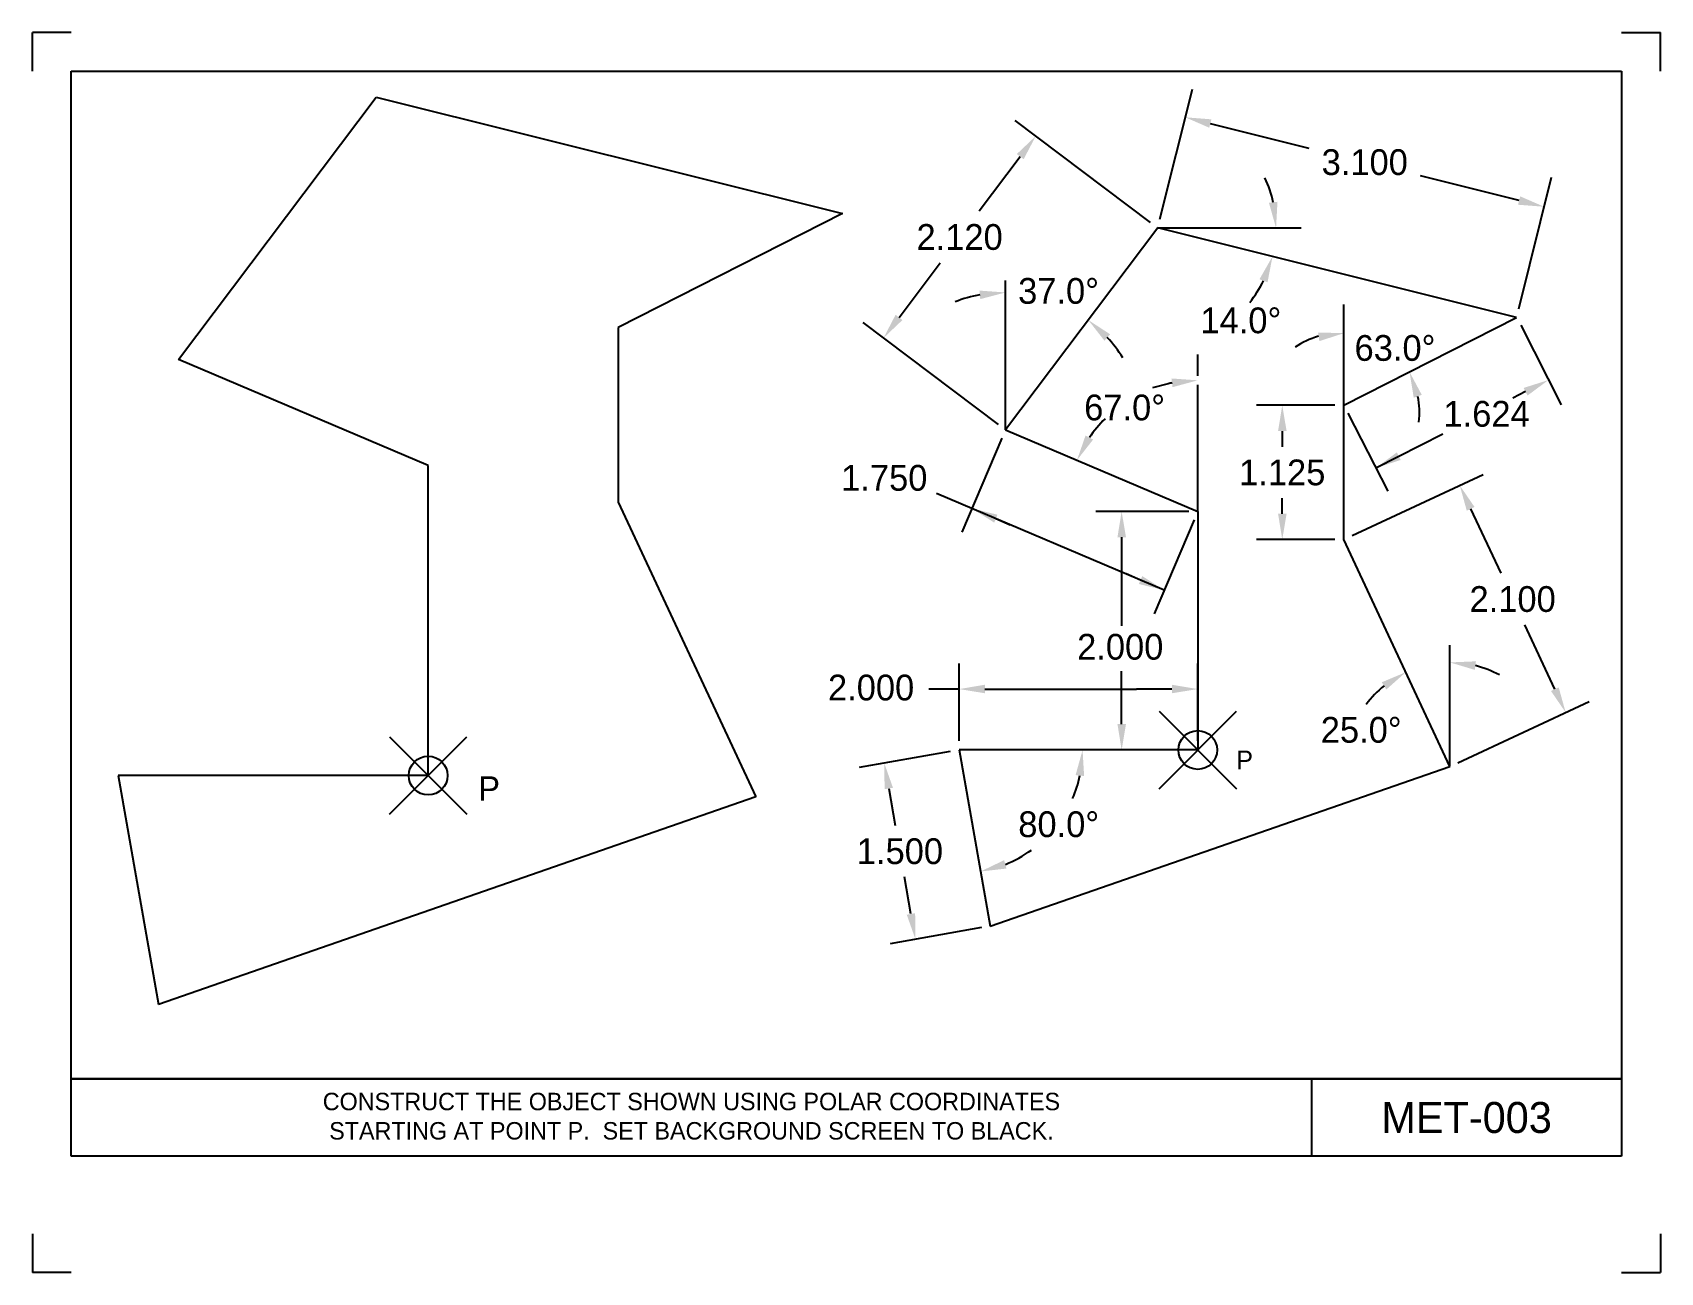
# Model space of a CAD drawing. Extents: x 11.4 to 21.9, y -0.2 to 7.8.
import ezdxf
from ezdxf.enums import TextEntityAlignment as Align

# ---------------------------------------------------------------- set-up
doc = ezdxf.new("R2010")
doc.units = 0
doc.header["$MEASUREMENT"] = 0
doc.header["$PDMODE"] = 35
doc.header["$PDSIZE"] = 0.25
doc.layers.get('0').update_dxf_attribs({"linetype": 'CONTINUOUS'})
doc.layers.get('DEFPOINTS').update_dxf_attribs({"linetype": 'CONTINUOUS'})
doc.layers.add('DIMENSION', color=1, linetype='CONTINUOUS')
doc.layers.add('OBJECT-CYAN', color=4, linetype='CONTINUOUS')

msp = doc.modelspace()

# ---------------------------------------------------------------- linework, layer by layer
for p, q in [((11.636, 7.75), (11.386, 7.75)), ((11.386, 7.5), (11.386, 7.75)), ((21.636, 7.75), (21.886, 7.75)), ((21.886, 7.5), (21.886, 7.75)), ((11.636, 7.5), (21.636, 7.5)), ((11.636, 7.5), (21.636, 7.5)), ((11.636, 7.5), (21.636, 7.5)), ((11.636, 0.5), (11.636, 7.5)), ((21.636, 7.5), (21.636, 0.5)), ((11.636, 1), (21.636, 1)), ((21.636, 1), (11.636, 1)), ((19.636, 1), (19.636, 0.5)), ((21.636, 0.5), (11.636, 0.5)), ((21.636, 0.5), (11.636, 0.5)), ((21.636, 0.5), (11.636, 0.5)), ((11.386, 0), (11.386, -0.25)), ((21.886, 0), (21.886, -0.25)), ((11.636, -0.25), (11.386, -0.25)), ((21.636, -0.25), (21.886, -0.25))]:
    msp.add_line(p, q)
msp.add_lwpolyline([(11.636, 7.5), (21.636, 7.5)])
for p in [(18.902, 3.121), (13.938, 2.956)]:
    msp.add_point(p)
at = {"layer": 'DEFPOINTS', "color": 0, "linetype": 'ByBlock'}
msp.add_point((18.902, 3.121), dxfattribs=at)
msp.add_point((18.902, 3.121), dxfattribs=at)
msp.add_point((18.902, 3.121), dxfattribs=at)
at = {"layer": 'DIMENSION', "color": 1, "linetype": 'ByBlock'}
for p, q in [((18.658, 6.545), (18.867, 7.384)), ((18.598, 6.524), (17.724, 7.182)), ((18.983, 7.163), (19.619, 7.004)), ((17.757, 6.949), (17.491, 6.597)), ((20.975, 6.666), (20.339, 6.825)), ((20.972, 5.968), (21.184, 6.816)), ((16.975, 5.912), (17.241, 6.265)), ((17.616, 5.221), (16.743, 5.879)), ((20.985, 5.861), (21.246, 5.349)), ((18.902, 5.536), (18.902, 5.673)), ((21.016, 5.433), (20.934, 5.391)), ((19.787, 5.345), (19.281, 5.345)), ((19.871, 5.294), (20.128, 4.79)), ((19.447, 5.179), (19.447, 5.078)), ((17.639, 5.133), (17.381, 4.526)), ((19.897, 4.504), (20.743, 4.898)), ((19.447, 4.645), (19.447, 4.746)), ((18.844, 4.66), (18.245, 4.66)), ((20.662, 4.677), (20.856, 4.262)), ((17.599, 4.614), (17.692, 4.574)), ((18.879, 4.607), (18.621, 3.999)), ((18.411, 4.494), (18.411, 4.057)), ((19.787, 4.479), (19.281, 4.479)), ((18.533, 4.217), (18.44, 4.257)), ((21.205, 3.514), (21.011, 3.929)), ((17.363, 3.179), (17.363, 3.68)), ((18.411, 3.288), (18.411, 3.63)), ((17.529, 3.514), (17.758, 3.514)), ((18.735, 3.514), (18.506, 3.514)), ((20.58, 3.039), (21.426, 3.433)), ((17.306, 3.111), (16.717, 3.007)), ((16.909, 2.873), (16.951, 2.634)), ((17.052, 2.063), (17.01, 2.302)), ((17.506, 1.975), (16.917, 1.871))]:
    msp.add_line(p, q, dxfattribs=at)
at = {"layer": 'DIMENSION'}
for p, q in [((18.644, 6.489), (19.568, 6.489)), ((19.845, 5.345), (19.845, 5.995)), ((20.051, 4.941), (20.482, 5.161)), ((18.686, 4.152), (17.216, 4.776)), ((20.528, 3.015), (20.528, 3.797)), ((17.758, 3.514), (18.506, 3.514))]:
    msp.add_line(p, q, dxfattribs=at)
at = {"layer": 'DIMENSION', "color": 1}
for p, q in [((17.662, 5.187), (17.662, 6.151)), ((18.71, 5.484), (18.609, 5.458)), ((18.902, 4.66), (18.902, 5.478)), ((18.411, 4.057), (18.411, 3.923)), ((17.363, 3.514), (17.168, 3.514))]:
    msp.add_line(p, q, dxfattribs=at)
at = {"layer": 'DIMENSION', "linetype": 'ByBlock'}
msp.add_line((18.902, 3.179), (18.902, 3.68), dxfattribs=at)
at = {"layer": 'DIMENSION', "color": 1, "linetype": 'ByBlock'}
for centre, radius, start, end in [((18.644, 6.489), 0.763, 12.5087, 25.0173), ((18.644, 6.489), 0.763, 320.9827, 333.4913), ((17.662, 5.187), 0.887, 100.754, 111.508), ((17.662, 5.187), 0.887, 31.492, 42.246), ((19.845, 5.232), 0.582, 106.433, 122.8659), ((18.902, 4.66), 0.846, 101.2752, 103.0854), ((19.75, 5.296), 0.582, 354.1341, 10.567), ((18.902, 4.66), 0.846, 135.0036, 145.7248), ((20.528, 3.015), 0.671, 61.5533, 75.7766), ((20.528, 3.015), 0.671, 129.2234, 143.4467), ((17.363, 3.121), 0.796, 336.8172, 348.0177), ((17.363, 3.121), 0.796, 291.9823, 305.79)]:
    msp.add_arc(centre, radius, start, end, dxfattribs=at)
for points in [[(18.99, 7.19), (18.976, 7.136), (18.822, 7.203)], [(17.735, 6.966), (17.779, 6.933), (17.857, 7.082)], [(19.416, 6.658), (19.361, 6.652), (19.407, 6.489)], [(20.982, 6.693), (20.968, 6.639), (21.136, 6.626)], [(19.3, 6.158), (19.352, 6.139), (19.384, 6.305)], [(17.494, 6.085), (17.499, 6.03), (17.662, 6.073)], [(16.953, 5.929), (16.997, 5.895), (16.875, 5.779)], [(18.3, 5.762), (18.337, 5.803), (18.196, 5.895)], [(19.678, 5.814), (19.686, 5.759), (19.847, 5.811)], [(18.733, 5.518), (18.739, 5.462), (18.902, 5.506)], [(20.295, 5.394), (20.347, 5.412), (20.268, 5.56)], [(21.004, 5.457), (21.029, 5.408), (21.164, 5.508)], [(19.42, 5.179), (19.475, 5.179), (19.447, 5.345)], [(18.227, 5.124), (18.178, 5.15), (18.123, 4.991)], [(20.186, 5.041), (20.211, 4.992), (20.051, 4.941)], [(20.687, 4.689), (20.637, 4.665), (20.592, 4.828)], [(17.61, 4.639), (17.589, 4.588), (17.446, 4.679)], [(18.384, 4.494), (18.439, 4.494), (18.411, 4.66)], [(19.42, 4.645), (19.475, 4.645), (19.447, 4.479)], [(18.544, 4.243), (18.522, 4.192), (18.686, 4.152)], [(20.689, 3.638), (20.696, 3.693), (20.528, 3.686)], [(20.089, 3.558), (20.118, 3.511), (20.244, 3.623)], [(17.529, 3.542), (17.529, 3.487), (17.363, 3.514)], [(18.735, 3.542), (18.735, 3.487), (18.902, 3.514)], [(21.23, 3.525), (21.18, 3.502), (21.275, 3.363)], [(18.384, 3.288), (18.439, 3.288), (18.411, 3.121)], [(18.114, 2.959), (18.169, 2.953), (18.159, 3.121)], [(16.936, 2.877), (16.882, 2.868), (16.88, 3.036)], [(17.668, 2.356), (17.653, 2.41), (17.501, 2.337)], [(17.079, 2.068), (17.025, 2.058), (17.081, 1.9)]]:
    msp.add_solid(points, dxfattribs=at)
at = {"layer": 'OBJECT-CYAN'}
for p, q in [((12.327, 5.64), (13.603, 7.333)), ((13.603, 7.333), (16.611, 6.583)), ((16.611, 6.583), (15.164, 5.846)), ((18.644, 6.489), (17.662, 5.187)), ((20.958, 5.912), (18.644, 6.489)), ((19.845, 5.345), (20.958, 5.912)), ((15.164, 5.846), (15.164, 4.721)), ((13.938, 4.956), (12.327, 5.64)), ((19.845, 4.479), (19.845, 5.345)), ((17.662, 5.187), (18.902, 4.66)), ((13.938, 2.956), (13.938, 4.956)), ((15.164, 4.721), (16.051, 2.818)), ((18.902, 4.66), (18.902, 3.121)), ((20.528, 3.015), (19.845, 4.479)), ((18.902, 3.121), (17.363, 3.121)), ((17.363, 3.121), (17.563, 1.985)), ((13.938, 2.956), (11.938, 2.956)), ((11.938, 2.956), (12.198, 1.479)), ((17.563, 1.985), (20.528, 3.015)), ((16.051, 2.818), (12.198, 1.479))]:
    msp.add_line(p, q, dxfattribs=at)

# ---------------------------------------------------------------- texts
for height, p in [(0.12, (19.151, 2.997)), (0.156, (14.262, 2.795))]:
    msp.add_text('P', height=height).set_placement(p)
for s, height, p in [('CONSTRUCT THE OBJECT SHOWN USING POLAR COORDINATES', 0.1125, (15.636, 0.853)), ('MET-003', 0.2, (20.636, 0.75)), ('STARTING AT POINT P.  SET BACKGROUND SCREEN TO BLACK.', 0.1125, (15.636, 0.664))]:
    msp.add_text(s, height=height).set_placement(p, align=Align.MIDDLE)
at = {"color": 18, "true_color": 0x030303}
msp.add_text('FALL 2025', height=0.001, dxfattribs=at).set_placement((11.636, 0.5))
at = {"layer": 'DIMENSION', "color": 1, "linetype": 'ByBlock'}
for s, p in [('3.100', (19.979, 6.914)), ('2.120', (17.366, 6.431)), ('37.0%%d', (18.004, 6.083)), ('14.0%%d', (19.18, 5.893)), ('63.0%%d', (20.174, 5.715)), ('67.0%%d', (18.43, 5.331)), ('1.624', (20.765, 5.29)), ('1.750', (16.88, 4.877)), ('1.125', (19.447, 4.912)), ('2.100', (20.933, 4.095)), ('2.000', (18.402, 3.787)), ('2.000', (16.795, 3.524)), ('25.0%%d', (19.956, 3.251)), ('80.0%%d', (18.005, 2.642)), ('1.500', (16.981, 2.468))]:
    msp.add_text(s, height=0.1662, dxfattribs=at).set_placement(p, align=Align.MIDDLE_CENTER)

doc.saveas('drawing.dxf')
